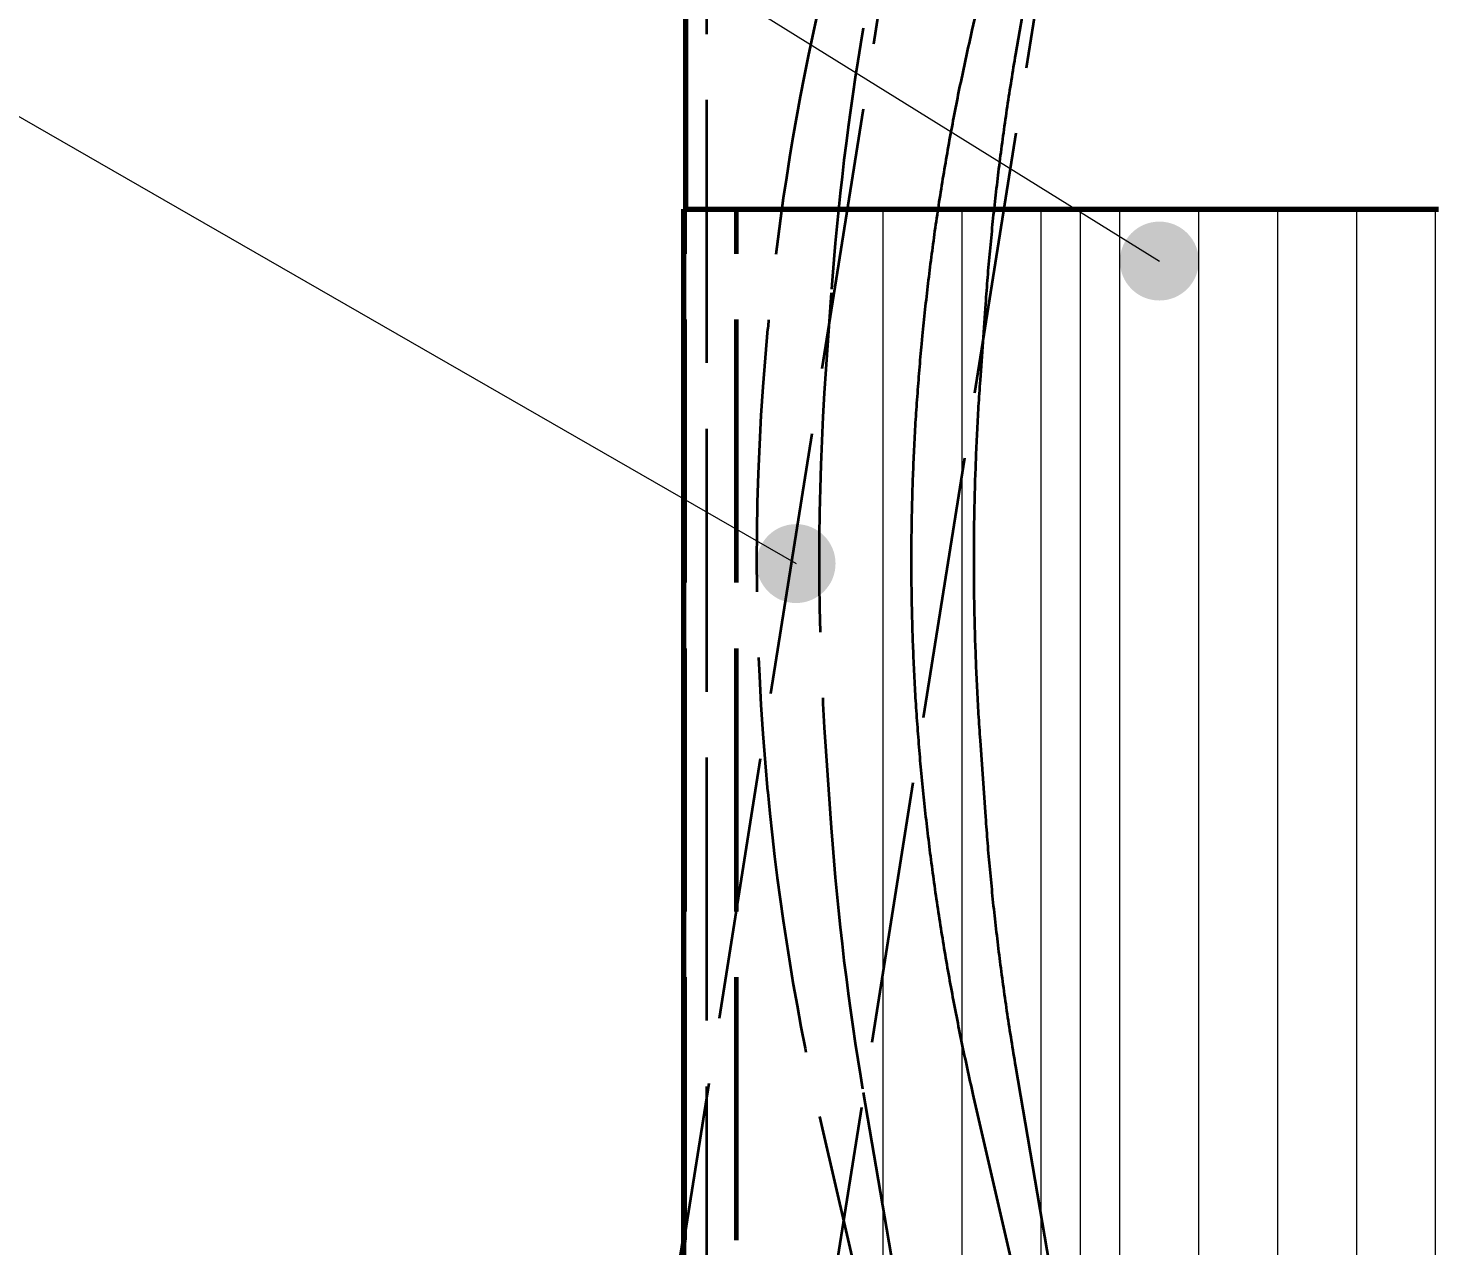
# Model space of a CAD drawing. Header units: millimetres. Extents: x 0 to 2382, y 0 to 420.
# Drawn here: x 137 to 158.43, y 248.58 to 267.09 of the extents above; entities that cross this region are included whole.
import ezdxf

# ---------------------------------------------------------------- set-up
doc = ezdxf.new("R2010")
doc.units = ezdxf.units.MM
doc.linetypes.add('IRAM-E-TRAZOS', pattern=[5, 4, -1])
for name, color, linetype, lineweight in [('01-VISIBLE', 7, 'CONTINUOUS', 70), ('02-OCULTA', 4, 'IRAM-E-TRAZOS', 35), ('04-COTA', 3, 'CONTINUOUS', 18), ('05-RAYADO', 8, 'CONTINUOUS', 18), ('08-FINA', 5, 'CONTINUOUS', 18)]:
    doc.layers.add(name, color=color, linetype=linetype, lineweight=lineweight)
doc.styles.add('ISO3098', font='isocpeur.ttf')
doc.dimstyles.new('FLAMA-IRAM', dxfattribs={"dimtxt": 3.5, "dimasz": 3.5, "dimexe": 2, "dimexo": 1.5, "dimgap": 1, "dimtad": 1, "dimdec": 1, "dimtxsty": 'ISO3098', "dimblk": 'IRAM_FLECHA', "dimblk1": 'IRAM_FLECHA', "dimblk2": 'IRAM_FLECHA', "dimcen": 2.5, "dimclrd": 256, "dimclre": 256, "dimclrt": 256, "dimazin": 3, "dimtfac": 1, "dimtmove": 0, "dimatfit": 3, "dimlwd": 18, "dimlwe": 18})

# ---------------------------------------------------------------- blocks, each defined once
blk = doc.blocks.new('IRAM_FLECHA')
blk.add_solid([(0, 0), (-1, 0.125), (-1, -0.125)])

msp = doc.modelspace()

# ---------------------------------------------------------------- hatches: boundary and pattern name
at = {"layer": '05-RAYADO'}
h = msp.add_hatch(dxfattribs=at)
h.set_pattern_fill('ANSI31', scale=0.94488, angle=45)
h.paths.add_polyline_path([(178.217, 243.66), (178.217, 264.34), (147.783, 264.34), (147.783, 243.66)])
h = msp.add_hatch(dxfattribs=at)
h.set_pattern_fill('ANSI31', scale=0.377953, angle=45)
h.paths.add_polyline_path([(175.944, 243.66), (175.944, 264.34), (150.056, 264.34), (150.056, 243.66)])
at = {"layer": '08-FINA'}
h = msp.add_hatch(color=7, dxfattribs=at)
h.dxf.hatch_style = 1
edge = h.paths.add_edge_path()
edge.add_arc((154.2, 263.55), 0.6, 0, 360)
h = msp.add_hatch(color=7, dxfattribs=at)
h.dxf.hatch_style = 1
edge = h.paths.add_edge_path()
edge.add_arc((148.676, 258.95), 0.6, 0, 360)

# ---------------------------------------------------------------- linework, layer by layer
at = {"layer": '01-VISIBLE'}
for p, q in [((147, 264.34), (147, 291)), ((146.97, 243.66), (146.97, 264.34)), ((146.97, 248.652), (146.659, 246.686))]:
    msp.add_line(p, q, dxfattribs=at)
msp.add_lwpolyline([(146.97, 264.34), (147.02, 264.34), (147.07, 264.34), (147.12, 264.34), (147.17, 264.34), (147.22, 264.34), (147.271, 264.34), (147.321, 264.34), (147.371, 264.34), (147.421, 264.34), (147.471, 264.34), (147.521, 264.34), (147.571, 264.34), (147.621, 264.34), (147.671, 264.34), (147.721, 264.34), (147.772, 264.34), (147.822, 264.34), (147.872, 264.34), (147.922, 264.34), (147.972, 264.34), (148.022, 264.34), (148.072, 264.34), (148.122, 264.34), (148.172, 264.34), (148.222, 264.34), (148.272, 264.34), (148.323, 264.34), (148.373, 264.34), (148.423, 264.34), (148.473, 264.34), (148.523, 264.34), (148.573, 264.34), (148.623, 264.34), (148.673, 264.34), (148.723, 264.34), (148.773, 264.34), (148.824, 264.34), (148.874, 264.34), (148.924, 264.34), (148.974, 264.34), (149.024, 264.34), (149.074, 264.34), (149.124, 264.34), (149.174, 264.34), (149.224, 264.34), (149.274, 264.34), (149.324, 264.34), (149.375, 264.34), (149.425, 264.34), (149.475, 264.34), (149.525, 264.34), (149.575, 264.34), (149.625, 264.34), (149.675, 264.34), (149.725, 264.34), (149.775, 264.34), (149.825, 264.34), (149.875, 264.34), (149.926, 264.34), (149.976, 264.34), (150.026, 264.34), (150.076, 264.34), (150.126, 264.34), (150.176, 264.34), (150.226, 264.34), (150.276, 264.34), (150.326, 264.34), (150.376, 264.34), (150.427, 264.34), (150.477, 264.34), (150.527, 264.34), (150.577, 264.34), (150.627, 264.34), (150.677, 264.34), (150.727, 264.34), (150.777, 264.34), (150.827, 264.34), (150.877, 264.34), (150.927, 264.34), (150.978, 264.34), (151.028, 264.34), (151.078, 264.34), (151.128, 264.34), (151.178, 264.34), (151.228, 264.34), (151.278, 264.34), (151.328, 264.34), (151.378, 264.34), (151.428, 264.34), (151.479, 264.34), (151.529, 264.34), (151.579, 264.34), (151.629, 264.34), (151.679, 264.34), (151.729, 264.34), (151.779, 264.34), (151.829, 264.34), (151.879, 264.34), (151.929, 264.34), (151.979, 264.34), (152.03, 264.34), (152.08, 264.34), (152.13, 264.34), (152.18, 264.34), (152.23, 264.34), (152.28, 264.34), (152.33, 264.34), (152.38, 264.34), (152.43, 264.34), (152.48, 264.34), (152.531, 264.34), (152.581, 264.34), (152.631, 264.34), (152.681, 264.34), (152.731, 264.34), (152.781, 264.34), (152.831, 264.34), (152.881, 264.34), (152.931, 264.34), (152.981, 264.34), (153.031, 264.34), (153.082, 264.34), (153.132, 264.34), (153.182, 264.34), (153.232, 264.34), (153.282, 264.34), (153.332, 264.34), (153.382, 264.34), (153.432, 264.34), (153.482, 264.34), (153.532, 264.34), (153.582, 264.34), (153.633, 264.34), (153.683, 264.34), (153.733, 264.34), (153.783, 264.34), (153.833, 264.34), (153.883, 264.34), (153.933, 264.34), (153.983, 264.34), (154.033, 264.34), (154.083, 264.34), (154.134, 264.34), (154.184, 264.34), (154.234, 264.34), (154.284, 264.34), (154.334, 264.34), (154.384, 264.34), (154.434, 264.34), (154.484, 264.34), (154.534, 264.34), (154.584, 264.34), (154.634, 264.34), (154.685, 264.34), (154.735, 264.34), (154.785, 264.34), (154.835, 264.34), (154.885, 264.34), (154.935, 264.34), (154.985, 264.34), (155.035, 264.34), (155.085, 264.34), (155.135, 264.34), (155.186, 264.34), (155.236, 264.34), (155.286, 264.34), (155.336, 264.34), (155.386, 264.34), (155.436, 264.34), (155.486, 264.34), (155.536, 264.34), (155.586, 264.34), (155.636, 264.34), (155.686, 264.34), (155.737, 264.34), (155.787, 264.34), (155.837, 264.34), (155.887, 264.34), (155.937, 264.34), (155.987, 264.34), (156.037, 264.34), (156.087, 264.34), (156.137, 264.34), (156.187, 264.34), (156.238, 264.34), (156.288, 264.34), (156.338, 264.34), (156.388, 264.34), (156.438, 264.34), (156.488, 264.34), (156.538, 264.34), (156.588, 264.34), (156.638, 264.34), (156.688, 264.34), (156.738, 264.34), (156.789, 264.34), (156.839, 264.34), (156.889, 264.34), (156.939, 264.34), (156.989, 264.34), (157.039, 264.34), (157.089, 264.34), (157.139, 264.34), (157.189, 264.34), (157.239, 264.34), (157.289, 264.34), (157.34, 264.34), (157.39, 264.34), (157.44, 264.34), (157.49, 264.34), (157.54, 264.34), (157.59, 264.34), (157.64, 264.34), (157.69, 264.34), (157.74, 264.34), (157.79, 264.34), (157.841, 264.34), (157.891, 264.34), (157.941, 264.34), (157.991, 264.34), (158.041, 264.34), (158.091, 264.34), (158.141, 264.34), (158.191, 264.34), (158.241, 264.34), (158.291, 264.34), (158.341, 264.34), (158.392, 264.34), (158.442, 264.34)], dxfattribs=at)
at = {"layer": '02-OCULTA'}
for p, q in [((147.32, 227), (147.32, 291)), ((151.26, 275.737), (146.97, 248.652)), ((153.581, 275.37), (148.98, 246.318)), ((153.381, 274.709), (152.013, 266.696)), ((153.381, 274.709), (152.013, 266.696)), ((152.957, 274.017), (151.35, 267.059)), ((147, 243.66), (147, 264.34)), ((147, 243.66), (147, 264.34)), ((147.755, 243.66), (147.755, 264.34)), ((147.783, 264.34), (147.755, 264.34)), ((147.783, 243.66), (147.783, 264.34)), ((149.212, 263.066), (149.129, 261.904)), ((149.212, 263.066), (149.129, 261.904)), ((151.556, 262.901), (151.474, 261.739)), ((151.556, 262.901), (151.474, 261.739)), ((148.256, 262.638), (148.244, 262.517)), ((150.595, 262.414), (150.583, 262.293)), ((151.474, 256.261), (151.556, 255.099)), ((151.474, 256.261), (151.556, 255.099)), ((149.129, 256.096), (149.212, 254.934)), ((149.129, 256.096), (149.212, 254.934)), ((150.583, 255.707), (150.584, 255.701)), ((148.244, 255.483), (148.245, 255.477)), ((152.013, 251.304), (153.381, 243.291)), ((152.013, 251.304), (153.381, 243.291)), ((149.696, 250.909), (151.064, 242.896)), ((149.696, 250.909), (151.064, 242.896)), ((151.376, 250.83), (152.957, 243.983)), ((149.086, 250.301), (150.668, 243.454))]:
    msp.add_line(p, q, dxfattribs=at)
for points in [[(151.35, 267.059), (151.339, 267.01), (151.328, 266.961), (151.317, 266.912), (151.306, 266.863), (151.295, 266.814), (151.284, 266.765), (151.273, 266.716), (151.262, 266.668), (151.251, 266.619), (151.241, 266.57), (151.23, 266.521), (151.22, 266.472), (151.209, 266.423), (151.199, 266.374), (151.189, 266.325), (151.179, 266.276), (151.168, 266.227), (151.158, 266.177), (151.148, 266.128), (151.138, 266.079), (151.129, 266.03), (151.119, 265.981), (151.109, 265.932), (151.099, 265.883), (151.09, 265.834), (151.08, 265.784), (151.071, 265.735), (151.061, 265.686), (151.052, 265.637), (151.043, 265.587), (151.034, 265.538), (151.025, 265.489), (151.015, 265.44), (151.006, 265.39), (150.998, 265.341), (150.989, 265.292), (150.98, 265.242), (150.971, 265.193), (150.963, 265.144), (150.954, 265.094), (150.946, 265.045), (150.937, 264.996), (150.929, 264.946), (150.921, 264.897), (150.912, 264.847), (150.904, 264.798), (150.896, 264.749), (150.888, 264.699), (150.88, 264.65), (150.872, 264.6), (150.865, 264.551), (150.857, 264.501), (150.849, 264.452), (150.842, 264.402), (150.834, 264.353), (150.827, 264.303), (150.819, 264.254), (150.812, 264.204), (150.805, 264.154), (150.797, 264.105), (150.79, 264.055), (150.783, 264.006), (150.776, 263.956), (150.769, 263.906), (150.763, 263.857), (150.756, 263.807), (150.749, 263.757), (150.743, 263.708), (150.736, 263.658), (150.73, 263.608), (150.723, 263.559), (150.717, 263.509), (150.711, 263.459), (150.704, 263.41), (150.698, 263.36), (150.692, 263.31), (150.686, 263.26), (150.68, 263.211), (150.674, 263.161), (150.669, 263.111), (150.663, 263.061), (150.657, 263.012), (150.652, 262.962), (150.646, 262.912), (150.641, 262.862), (150.635, 262.812), (150.63, 262.763), (150.625, 262.713), (150.62, 262.663), (150.615, 262.613), (150.61, 262.563), (150.605, 262.513), (150.6, 262.464), (150.595, 262.414)], [(152.013, 266.696), (152.004, 266.646), (151.996, 266.596), (151.988, 266.547), (151.979, 266.497), (151.971, 266.447), (151.963, 266.398), (151.955, 266.348), (151.947, 266.298), (151.939, 266.249), (151.931, 266.199), (151.923, 266.149), (151.916, 266.1), (151.908, 266.05), (151.901, 266), (151.893, 265.95), (151.885, 265.901), (151.878, 265.851), (151.871, 265.801), (151.863, 265.751), (151.856, 265.702), (151.849, 265.652), (151.842, 265.602), (151.835, 265.552), (151.828, 265.502), (151.821, 265.452), (151.814, 265.403), (151.808, 265.353), (151.801, 265.303), (151.794, 265.253), (151.788, 265.203), (151.781, 265.153), (151.775, 265.103), (151.768, 265.053), (151.762, 265.003), (151.756, 264.954), (151.75, 264.904), (151.744, 264.854), (151.738, 264.804), (151.732, 264.754), (151.726, 264.704), (151.72, 264.654), (151.714, 264.604), (151.708, 264.554), (151.703, 264.504), (151.697, 264.454), (151.691, 264.404), (151.686, 264.354), (151.681, 264.304), (151.675, 264.254), (151.67, 264.204), (151.665, 264.154), (151.66, 264.104), (151.655, 264.054), (151.65, 264.004), (151.645, 263.953), (151.64, 263.903), (151.635, 263.853), (151.63, 263.803), (151.625, 263.753), (151.621, 263.703), (151.616, 263.653), (151.612, 263.603), (151.607, 263.553), (151.603, 263.503), (151.599, 263.452), (151.594, 263.402), (151.59, 263.352), (151.586, 263.302), (151.582, 263.252), (151.578, 263.202), (151.574, 263.152), (151.57, 263.101), (151.567, 263.051), (151.563, 263.001), (151.559, 262.951), (151.556, 262.901)], [(152.013, 266.696), (152.004, 266.646), (151.996, 266.596), (151.988, 266.547), (151.979, 266.497), (151.971, 266.447), (151.963, 266.398), (151.955, 266.348), (151.947, 266.298), (151.939, 266.249), (151.931, 266.199), (151.923, 266.149), (151.916, 266.1), (151.908, 266.05), (151.901, 266), (151.893, 265.95), (151.885, 265.901), (151.878, 265.851), (151.871, 265.801), (151.863, 265.751), (151.856, 265.702), (151.849, 265.652), (151.842, 265.602), (151.835, 265.552), (151.828, 265.502), (151.821, 265.452), (151.814, 265.403), (151.808, 265.353), (151.801, 265.303), (151.794, 265.253), (151.788, 265.203), (151.781, 265.153), (151.775, 265.103), (151.768, 265.053), (151.762, 265.003), (151.756, 264.954), (151.75, 264.904), (151.744, 264.854), (151.738, 264.804), (151.732, 264.754), (151.726, 264.704), (151.72, 264.654), (151.714, 264.604), (151.708, 264.554), (151.703, 264.504), (151.697, 264.454), (151.691, 264.404), (151.686, 264.354), (151.681, 264.304), (151.675, 264.254), (151.67, 264.204), (151.665, 264.154), (151.66, 264.104), (151.655, 264.054), (151.65, 264.004), (151.645, 263.953), (151.64, 263.903), (151.635, 263.853), (151.63, 263.803), (151.625, 263.753), (151.621, 263.703), (151.616, 263.653), (151.612, 263.603), (151.607, 263.553), (151.603, 263.503), (151.599, 263.452), (151.594, 263.402), (151.59, 263.352), (151.586, 263.302), (151.582, 263.252), (151.578, 263.202), (151.574, 263.152), (151.57, 263.101), (151.567, 263.051), (151.563, 263.001), (151.559, 262.951), (151.556, 262.901)], [(147.755, 264.34), (147.702, 264.34), (147.65, 264.34), (147.598, 264.34), (147.545, 264.34), (147.493, 264.34), (147.441, 264.34), (147.388, 264.34), (147.336, 264.34), (147.284, 264.34), (147.232, 264.34), (147.179, 264.34), (147.127, 264.34), (147.075, 264.34), (147.022, 264.34), (146.97, 264.34)], [(147.783, 264.34), (147.731, 264.34), (147.679, 264.34), (147.626, 264.34), (147.574, 264.34), (147.522, 264.34), (147.47, 264.34), (147.418, 264.34), (147.365, 264.34), (147.313, 264.34), (147.261, 264.34), (147.209, 264.34), (147.157, 264.34), (147.104, 264.34), (147.052, 264.34), (147, 264.34)], [(147, 264.34), (147.08, 264.34), (147.16, 264.34), (147.24, 264.34), (147.32, 264.34), (147.4, 264.34), (147.48, 264.34), (147.56, 264.34), (147.64, 264.34), (147.72, 264.34), (147.8, 264.34), (147.88, 264.34), (147.96, 264.34), (148.04, 264.34), (148.12, 264.34), (148.2, 264.34), (148.28, 264.34), (148.36, 264.34), (148.44, 264.34), (148.52, 264.34), (148.6, 264.34), (148.68, 264.34), (148.76, 264.34), (148.84, 264.34), (148.92, 264.34), (149, 264.34), (149.08, 264.34), (149.16, 264.34), (149.24, 264.34), (149.32, 264.34), (149.4, 264.34), (149.48, 264.34), (149.56, 264.34), (149.64, 264.34), (149.72, 264.34), (149.8, 264.34), (149.88, 264.34), (149.96, 264.34), (150.04, 264.34), (150.12, 264.34), (150.2, 264.34), (150.28, 264.34), (150.36, 264.34), (150.44, 264.34), (150.52, 264.34), (150.6, 264.34), (150.68, 264.34), (150.76, 264.34), (150.84, 264.34), (150.92, 264.34), (151, 264.34), (151.08, 264.34), (151.16, 264.34), (151.24, 264.34), (151.32, 264.34), (151.4, 264.34), (151.48, 264.34), (151.56, 264.34), (151.64, 264.34), (151.72, 264.34), (151.8, 264.34), (151.88, 264.34), (151.96, 264.34), (152.04, 264.34), (152.12, 264.34), (152.2, 264.34), (152.28, 264.34), (152.36, 264.34), (152.44, 264.34), (152.52, 264.34), (152.6, 264.34), (152.68, 264.34), (152.76, 264.34), (152.84, 264.34), (152.92, 264.34), (153, 264.34), (153.08, 264.34), (153.16, 264.34), (153.24, 264.34), (153.32, 264.34), (153.4, 264.34), (153.48, 264.34), (153.56, 264.34), (153.64, 264.34), (153.72, 264.34), (153.8, 264.34), (153.88, 264.34), (153.96, 264.34), (154.04, 264.34), (154.12, 264.34), (154.2, 264.34), (154.28, 264.34), (154.36, 264.34), (154.44, 264.34), (154.52, 264.34), (154.6, 264.34), (154.68, 264.34), (154.76, 264.34), (154.84, 264.34), (154.92, 264.34), (155, 264.34), (155.08, 264.34), (155.16, 264.34), (155.24, 264.34), (155.32, 264.34), (155.4, 264.34), (155.48, 264.34), (155.56, 264.34), (155.64, 264.34), (155.72, 264.34), (155.8, 264.34), (155.88, 264.34), (155.96, 264.34), (156.04, 264.34), (156.12, 264.34), (156.2, 264.34), (156.28, 264.34), (156.36, 264.34), (156.44, 264.34), (156.52, 264.34), (156.6, 264.34), (156.68, 264.34), (156.76, 264.34), (156.84, 264.34), (156.92, 264.34), (157, 264.34), (157.08, 264.34), (157.16, 264.34), (157.24, 264.34), (157.32, 264.34), (157.4, 264.34), (157.48, 264.34), (157.56, 264.34), (157.64, 264.34), (157.72, 264.34), (157.8, 264.34), (157.88, 264.34), (157.96, 264.34), (158.04, 264.34), (158.12, 264.34), (158.2, 264.34), (158.28, 264.34), (158.36, 264.34), (158.44, 264.34)], [(150.583, 262.293), (150.579, 262.243), (150.574, 262.193), (150.569, 262.143), (150.565, 262.093), (150.56, 262.043), (150.556, 261.993), (150.552, 261.942), (150.547, 261.892), (150.543, 261.842), (150.539, 261.792), (150.535, 261.742), (150.531, 261.691), (150.527, 261.641), (150.523, 261.591), (150.52, 261.541), (150.516, 261.491), (150.512, 261.44), (150.509, 261.39), (150.506, 261.34), (150.502, 261.29), (150.499, 261.239), (150.496, 261.189), (150.492, 261.139), (150.489, 261.089), (150.486, 261.038), (150.483, 260.988), (150.481, 260.938), (150.478, 260.887), (150.475, 260.837), (150.472, 260.787), (150.47, 260.737), (150.467, 260.686), (150.465, 260.636), (150.463, 260.586), (150.46, 260.535), (150.458, 260.485), (150.456, 260.435), (150.454, 260.384), (150.452, 260.334), (150.45, 260.284), (150.448, 260.233), (150.447, 260.183), (150.445, 260.133), (150.443, 260.083), (150.442, 260.032), (150.44, 259.982), (150.439, 259.931), (150.437, 259.881), (150.436, 259.831), (150.435, 259.78), (150.434, 259.73), (150.433, 259.68), (150.432, 259.629), (150.431, 259.579), (150.43, 259.529), (150.43, 259.478), (150.429, 259.428), (150.428, 259.378), (150.428, 259.327), (150.427, 259.277), (150.427, 259.227), (150.427, 259.176), (150.426, 259.126), (150.426, 259.076), (150.426, 259.025), (150.426, 258.975), (150.426, 258.924), (150.426, 258.874), (150.427, 258.824), (150.427, 258.773), (150.427, 258.723), (150.428, 258.673), (150.428, 258.622), (150.429, 258.572), (150.43, 258.522), (150.43, 258.471), (150.431, 258.421), (150.432, 258.371), (150.433, 258.32), (150.434, 258.27), (150.435, 258.22), (150.436, 258.169), (150.437, 258.119), (150.439, 258.069), (150.44, 258.018), (150.442, 257.968), (150.443, 257.917), (150.445, 257.867), (150.447, 257.817), (150.448, 257.767), (150.45, 257.716), (150.452, 257.666), (150.454, 257.616), (150.456, 257.565), (150.458, 257.515), (150.46, 257.465), (150.463, 257.414), (150.465, 257.364), (150.467, 257.314), (150.47, 257.263), (150.472, 257.213), (150.475, 257.163), (150.478, 257.113), (150.481, 257.062), (150.483, 257.012), (150.486, 256.962), (150.489, 256.911), (150.492, 256.861), (150.496, 256.811), (150.499, 256.761), (150.502, 256.71), (150.506, 256.66), (150.509, 256.61), (150.512, 256.56), (150.516, 256.509), (150.52, 256.459), (150.523, 256.409), (150.527, 256.359), (150.531, 256.309), (150.535, 256.258), (150.539, 256.208), (150.543, 256.158), (150.547, 256.108), (150.552, 256.058), (150.556, 256.007), (150.56, 255.957), (150.565, 255.907), (150.569, 255.857), (150.574, 255.807), (150.579, 255.757), (150.583, 255.707)], [(151.474, 261.739), (151.47, 261.688), (151.467, 261.638), (151.463, 261.588), (151.46, 261.538), (151.457, 261.488), (151.453, 261.438), (151.45, 261.387), (151.447, 261.337), (151.444, 261.287), (151.441, 261.237), (151.438, 261.187), (151.436, 261.136), (151.433, 261.086), (151.43, 261.036), (151.428, 260.986), (151.425, 260.935), (151.423, 260.885), (151.42, 260.835), (151.418, 260.785), (151.416, 260.734), (151.413, 260.684), (151.411, 260.634), (151.409, 260.584), (151.407, 260.533), (151.405, 260.483), (151.403, 260.433), (151.402, 260.383), (151.4, 260.332), (151.398, 260.282), (151.396, 260.232), (151.395, 260.182), (151.393, 260.131), (151.392, 260.081), (151.391, 260.031), (151.389, 259.981), (151.388, 259.93), (151.387, 259.88), (151.386, 259.83), (151.385, 259.779), (151.384, 259.729), (151.383, 259.679), (151.382, 259.629), (151.381, 259.578), (151.38, 259.528), (151.38, 259.478), (151.379, 259.427), (151.379, 259.377), (151.378, 259.327), (151.378, 259.277), (151.378, 259.226), (151.377, 259.176), (151.377, 259.126), (151.377, 259.075), (151.377, 259.025), (151.377, 258.975), (151.377, 258.925), (151.377, 258.874), (151.377, 258.824), (151.378, 258.774), (151.378, 258.723), (151.378, 258.673), (151.379, 258.623), (151.379, 258.573), (151.38, 258.522), (151.38, 258.472), (151.381, 258.422), (151.382, 258.371), (151.383, 258.321), (151.384, 258.271), (151.385, 258.221), (151.386, 258.17), (151.387, 258.12), (151.388, 258.07), (151.389, 258.019), (151.391, 257.969), (151.392, 257.919), (151.393, 257.869), (151.395, 257.818), (151.396, 257.768), (151.398, 257.718), (151.4, 257.668), (151.402, 257.617), (151.403, 257.567), (151.405, 257.517), (151.407, 257.467), (151.409, 257.416), (151.411, 257.366), (151.413, 257.316), (151.416, 257.266), (151.418, 257.215), (151.42, 257.165), (151.423, 257.115), (151.425, 257.065), (151.428, 257.014), (151.43, 256.964), (151.433, 256.914), (151.436, 256.864), (151.438, 256.813), (151.441, 256.763), (151.444, 256.713), (151.447, 256.663), (151.45, 256.613), (151.453, 256.562), (151.457, 256.512), (151.46, 256.462), (151.463, 256.412), (151.467, 256.362), (151.47, 256.312), (151.474, 256.261)], [(151.474, 261.739), (151.47, 261.688), (151.467, 261.638), (151.463, 261.588), (151.46, 261.538), (151.457, 261.488), (151.453, 261.438), (151.45, 261.387), (151.447, 261.337), (151.444, 261.287), (151.441, 261.237), (151.438, 261.187), (151.436, 261.136), (151.433, 261.086), (151.43, 261.036), (151.428, 260.986), (151.425, 260.935), (151.423, 260.885), (151.42, 260.835), (151.418, 260.785), (151.416, 260.734), (151.413, 260.684), (151.411, 260.634), (151.409, 260.584), (151.407, 260.533), (151.405, 260.483), (151.403, 260.433), (151.402, 260.383), (151.4, 260.332), (151.398, 260.282), (151.396, 260.232), (151.395, 260.182), (151.393, 260.131), (151.392, 260.081), (151.391, 260.031), (151.389, 259.981), (151.388, 259.93), (151.387, 259.88), (151.386, 259.83), (151.385, 259.779), (151.384, 259.729), (151.383, 259.679), (151.382, 259.629), (151.381, 259.578), (151.38, 259.528), (151.38, 259.478), (151.379, 259.427), (151.379, 259.377), (151.378, 259.327), (151.378, 259.277), (151.378, 259.226), (151.377, 259.176), (151.377, 259.126), (151.377, 259.075), (151.377, 259.025), (151.377, 258.975), (151.377, 258.925), (151.377, 258.874), (151.377, 258.824), (151.378, 258.774), (151.378, 258.723), (151.378, 258.673), (151.379, 258.623), (151.379, 258.573), (151.38, 258.522), (151.38, 258.472), (151.381, 258.422), (151.382, 258.371), (151.383, 258.321), (151.384, 258.271), (151.385, 258.221), (151.386, 258.17), (151.387, 258.12), (151.388, 258.07), (151.389, 258.019), (151.391, 257.969), (151.392, 257.919), (151.393, 257.869), (151.395, 257.818), (151.396, 257.768), (151.398, 257.718), (151.4, 257.668), (151.402, 257.617), (151.403, 257.567), (151.405, 257.517), (151.407, 257.467), (151.409, 257.416), (151.411, 257.366), (151.413, 257.316), (151.416, 257.266), (151.418, 257.215), (151.42, 257.165), (151.423, 257.115), (151.425, 257.065), (151.428, 257.014), (151.43, 256.964), (151.433, 256.914), (151.436, 256.864), (151.438, 256.813), (151.441, 256.763), (151.444, 256.713), (151.447, 256.663), (151.45, 256.613), (151.453, 256.562), (151.457, 256.512), (151.46, 256.462), (151.463, 256.412), (151.467, 256.362), (151.47, 256.312), (151.474, 256.261)], [(150.584, 255.701), (150.589, 255.65), (150.594, 255.6), (150.599, 255.55), (150.604, 255.5), (150.609, 255.45), (150.614, 255.4), (150.619, 255.35), (150.625, 255.3), (150.63, 255.249), (150.635, 255.199), (150.641, 255.149), (150.646, 255.099), (150.652, 255.049), (150.658, 254.999), (150.664, 254.949), (150.669, 254.899), (150.675, 254.849), (150.681, 254.799), (150.687, 254.749), (150.693, 254.699), (150.7, 254.649), (150.706, 254.599), (150.712, 254.549), (150.719, 254.499), (150.725, 254.449), (150.732, 254.399), (150.738, 254.349), (150.745, 254.299), (150.751, 254.249), (150.758, 254.199), (150.765, 254.149), (150.772, 254.099), (150.779, 254.049), (150.786, 253.999), (150.793, 253.949), (150.8, 253.9), (150.808, 253.85), (150.815, 253.8), (150.822, 253.75), (150.83, 253.7), (150.837, 253.65), (150.845, 253.6), (150.853, 253.551), (150.86, 253.501), (150.868, 253.451), (150.876, 253.401), (150.884, 253.352), (150.892, 253.302), (150.9, 253.252), (150.908, 253.202), (150.916, 253.153), (150.924, 253.103), (150.933, 253.053), (150.941, 253.003), (150.95, 252.954), (150.958, 252.904), (150.967, 252.854), (150.975, 252.805), (150.984, 252.755), (150.993, 252.706), (151.002, 252.656), (151.011, 252.606), (151.02, 252.557), (151.029, 252.507), (151.038, 252.458), (151.047, 252.408), (151.056, 252.359), (151.066, 252.309), (151.075, 252.26), (151.084, 252.21), (151.094, 252.161), (151.104, 252.111), (151.113, 252.062), (151.123, 252.012), (151.133, 251.963), (151.143, 251.913), (151.152, 251.864), (151.162, 251.814), (151.172, 251.765), (151.183, 251.716), (151.193, 251.666), (151.203, 251.617), (151.213, 251.568), (151.224, 251.518), (151.234, 251.469), (151.245, 251.42), (151.255, 251.371), (151.266, 251.321), (151.277, 251.272), (151.287, 251.223), (151.298, 251.174), (151.309, 251.124), (151.32, 251.075), (151.331, 251.026), (151.342, 250.977), (151.353, 250.928), (151.365, 250.879), (151.376, 250.83)], [(151.556, 255.099), (151.559, 255.049), (151.563, 254.999), (151.567, 254.949), (151.57, 254.899), (151.574, 254.848), (151.578, 254.798), (151.582, 254.748), (151.586, 254.698), (151.59, 254.648), (151.594, 254.598), (151.599, 254.548), (151.603, 254.497), (151.607, 254.447), (151.612, 254.397), (151.616, 254.347), (151.621, 254.297), (151.625, 254.247), (151.63, 254.197), (151.635, 254.147), (151.64, 254.097), (151.645, 254.047), (151.65, 253.996), (151.655, 253.946), (151.66, 253.896), (151.665, 253.846), (151.67, 253.796), (151.675, 253.746), (151.681, 253.696), (151.686, 253.646), (151.691, 253.596), (151.697, 253.546), (151.703, 253.496), (151.708, 253.446), (151.714, 253.396), (151.72, 253.346), (151.726, 253.296), (151.732, 253.246), (151.738, 253.196), (151.744, 253.146), (151.75, 253.096), (151.756, 253.046), (151.762, 252.997), (151.768, 252.947), (151.775, 252.897), (151.781, 252.847), (151.788, 252.797), (151.794, 252.747), (151.801, 252.697), (151.808, 252.647), (151.814, 252.597), (151.821, 252.548), (151.828, 252.498), (151.835, 252.448), (151.842, 252.398), (151.849, 252.348), (151.856, 252.298), (151.863, 252.249), (151.871, 252.199), (151.878, 252.149), (151.885, 252.099), (151.893, 252.05), (151.901, 252), (151.908, 251.95), (151.916, 251.9), (151.923, 251.851), (151.931, 251.801), (151.939, 251.751), (151.947, 251.702), (151.955, 251.652), (151.963, 251.602), (151.971, 251.553), (151.979, 251.503), (151.988, 251.453), (151.996, 251.404), (152.004, 251.354), (152.013, 251.304)], [(151.556, 255.099), (151.559, 255.049), (151.563, 254.999), (151.567, 254.949), (151.57, 254.899), (151.574, 254.848), (151.578, 254.798), (151.582, 254.748), (151.586, 254.698), (151.59, 254.648), (151.594, 254.598), (151.599, 254.548), (151.603, 254.497), (151.607, 254.447), (151.612, 254.397), (151.616, 254.347), (151.621, 254.297), (151.625, 254.247), (151.63, 254.197), (151.635, 254.147), (151.64, 254.097), (151.645, 254.047), (151.65, 253.996), (151.655, 253.946), (151.66, 253.896), (151.665, 253.846), (151.67, 253.796), (151.675, 253.746), (151.681, 253.696), (151.686, 253.646), (151.691, 253.596), (151.697, 253.546), (151.703, 253.496), (151.708, 253.446), (151.714, 253.396), (151.72, 253.346), (151.726, 253.296), (151.732, 253.246), (151.738, 253.196), (151.744, 253.146), (151.75, 253.096), (151.756, 253.046), (151.762, 252.997), (151.768, 252.947), (151.775, 252.897), (151.781, 252.847), (151.788, 252.797), (151.794, 252.747), (151.801, 252.697), (151.808, 252.647), (151.814, 252.597), (151.821, 252.548), (151.828, 252.498), (151.835, 252.448), (151.842, 252.398), (151.849, 252.348), (151.856, 252.298), (151.863, 252.249), (151.871, 252.199), (151.878, 252.149), (151.885, 252.099), (151.893, 252.05), (151.901, 252), (151.908, 251.95), (151.916, 251.9), (151.923, 251.851), (151.931, 251.801), (151.939, 251.751), (151.947, 251.702), (151.955, 251.652), (151.963, 251.602), (151.971, 251.553), (151.979, 251.503), (151.988, 251.453), (151.996, 251.404), (152.004, 251.354), (152.013, 251.304)]]:
    msp.add_lwpolyline(points, dxfattribs=at)
for centre, radius, start, end in [((186.215, 259.006), 38.132, 166.9945, 174.5351), ((190.284, 260.162), 41.175, 170.3121, 175.9552), ((190.284, 260.162), 41.175, 170.3121, 175.9552), ((185.008, 259), 36.932, 174.5351, -174.5351), ((190.202, 259), 41.175, 175.9552, -175.9552), ((190.202, 259), 41.175, 175.9552, -175.9552), ((187.939, 259.274), 39.876, -174.5351, -166.9945), ((190.284, 257.838), 41.175, -175.9552, -170.3121), ((190.284, 257.838), 41.175, -175.9552, -170.3121)]:
    msp.add_arc(centre, radius, start, end, dxfattribs=at)
at = {"layer": '08-FINA'}
for p, q in [((109.398, 291.389), (154.2, 263.55)), ((109.467, 281.505), (148.676, 258.95))]:
    msp.add_line(p, q, dxfattribs=at)

# ---------------------------------------------------------------- dimensions: what is measured, and where the dimension line sits
at = {"layer": '04-COTA'}
msp.add_linear_dim(base=(126, 213.5), p1=(147, 213.5), p2=(160, 304.887), angle=90, dimstyle='FLAMA-IRAM', override={"dimlfac": 10}, dxfattribs=at).render()

doc.saveas('drawing.dxf')
